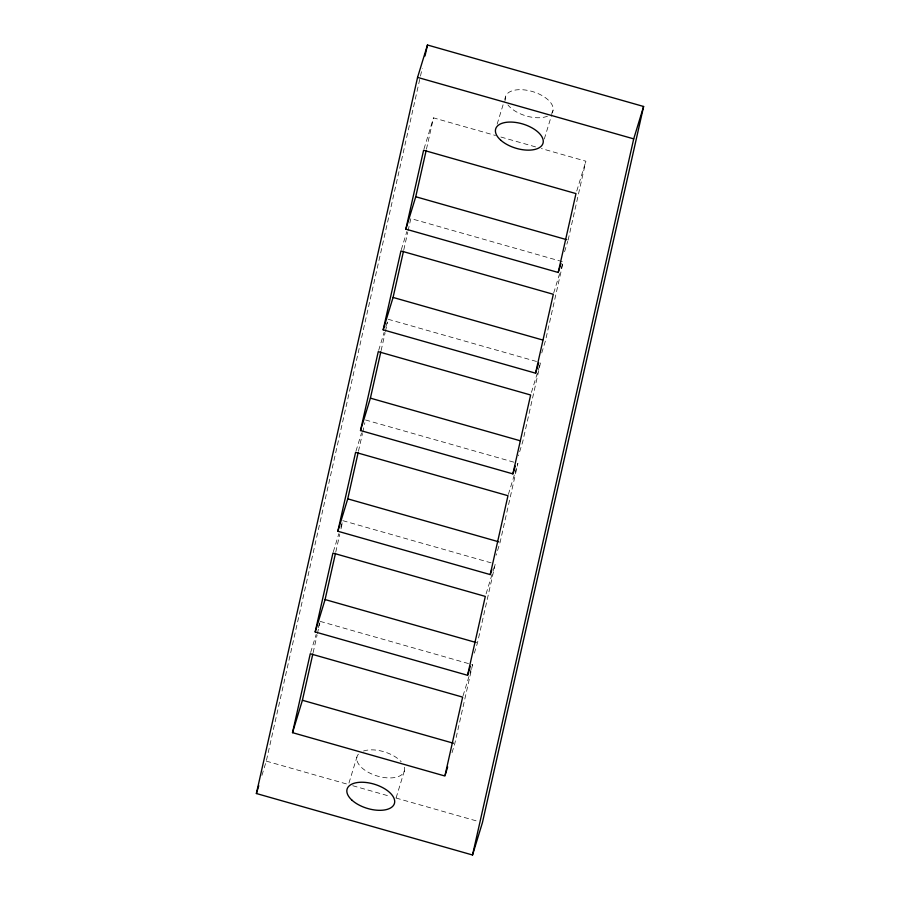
<?xml version="1.0" encoding="UTF-8"?>
<svg xmlns="http://www.w3.org/2000/svg" width="900" height="900" viewBox="0 0 900 900"><rect width="100%" height="100%" fill="white"/><g stroke="black" fill="none" stroke-linecap="round" stroke-linejoin="round"><path stroke-width="0.67" stroke-dasharray="4.5 3.38" d="M261.934 775.373L266.287 761.13L422.224 68.321M313.121 652.658L317.104 634.984M317.407 633.623L319.86 622.732M335.79 551.959L339.772 534.274M340.999 528.829L342.529 522.034M358.459 451.249L362.441 433.564M362.745 432.214L364.882 422.685M381.127 350.55L385.099 332.865M385.414 331.504L387.551 321.986M403.785 249.84L407.767 232.155M408.071 230.794L410.827 218.554L563.209 261.9L545.456 340.796L541.102 355.039M426.454 149.13L433.496 117.855L495.529 135.495M320.164 621.383L472.545 664.729L454.793 743.614L451.226 755.269M568.125 240.086L585.877 161.201L541.373 148.545M423.99 148.939L433.496 117.855M401.321 249.649L406.868 231.514M378.664 350.359L384.199 332.213M385.785 327.037L387.371 321.851M355.995 451.058L361.541 432.923M333.326 551.767L338.873 533.632M340.853 527.153L342.439 521.966M310.657 652.466L316.204 634.331M318.184 627.851L319.77 622.676M497.149 124.155L504.281 100.845M504.675 99.54L505.474 96.953M544.309 138.983L551.835 114.367M552.229 113.074L553.016 110.475M348.964 783.045L356.884 757.136M576.765 191.002L585.877 161.201M396.113 797.861L404.438 770.659M564.559 251.741L567.72 241.38M553.702 292.995L559.642 273.566M561.229 268.38L563.209 261.9M531.439 392.411L540.54 362.61L522.788 441.495L518.434 455.749M508.376 494.404L514.71 473.681M515.104 472.387L517.882 463.32L500.119 542.205L496.159 555.154M486.101 593.82L495.214 564.019L477.461 642.904L473.501 655.864M463.039 695.824L472.545 664.729M500.918 137.036L535.984 147.004M388.159 319.264L536.501 361.463M365.501 419.963L513.832 462.161M342.832 520.673L491.164 562.871M266.287 761.13L347.344 784.181M352.744 785.722L390.577 796.477M395.978 798.019L478.384 821.464M404.336 767.239A24.727 12.589 17 0 1 377.887 776.205A24.727 12.589 17 0 1 358.414 754.178M363.476 751.039A24.727 12.589 17 0 1 401.209 761.771M547.481 116.179A24.727 12.589 17 0 1 507.938 104.929M505.564 100.373A24.727 12.589 17 0 1 532.012 91.406A24.727 12.589 17 0 1 551.498 113.434"/><path stroke-width="1.35" d="M256.387 793.519L417.566 77.389L427.466 45L643.613 106.481L482.434 822.611L472.534 855L256.387 793.519L258.761 785.745M425.002 55.98L427.466 45M292.511 732.656L310.264 653.76L462.645 697.117L444.892 776.002L292.511 732.656L302.411 700.268L312.817 654.019M315.18 631.946L332.933 553.061L485.314 596.408L467.561 675.293L315.18 631.946L325.08 599.558L335.486 553.32M337.838 531.236L355.601 452.351L507.971 495.709L490.219 574.594L337.838 531.236L347.749 498.848L358.155 452.61M360.506 430.537L378.259 351.652L530.64 394.999L512.887 473.884L360.506 430.537L370.406 398.149L380.812 351.9M383.175 329.827L400.928 250.942L553.309 294.289L535.556 373.174L383.175 329.827L393.075 297.439L403.481 251.201M405.844 229.129L423.596 150.244L575.977 193.59L558.214 272.475L405.844 229.129L415.744 196.74L426.15 150.491M472.534 855L633.712 138.87L643.613 106.481M558.214 272.475L560.993 263.407M535.556 373.174L538.717 362.812M512.887 473.884L515.261 466.11M490.219 574.594L491.805 569.408M467.561 675.293L470.329 666.225M445.286 774.709L447.66 766.935M417.566 77.389L633.712 138.87M415.744 196.74L566.775 239.704M393.075 297.439L542.756 340.02M370.406 398.149L520.087 440.73M347.749 498.848L498.78 541.822M325.08 599.558L476.111 642.521M302.411 700.268L453.442 743.231M351.99 800.201A24.727 12.589 17 0 0 393.007 806.006A24.727 12.589 17 0 0 367.279 782.64A24.727 12.589 17 0 0 351.99 800.201M500.569 140.029A24.727 12.589 17 0 0 541.586 145.822A24.727 12.589 17 0 0 515.869 122.468A24.727 12.589 17 0 0 500.569 140.029"/></g></svg>
